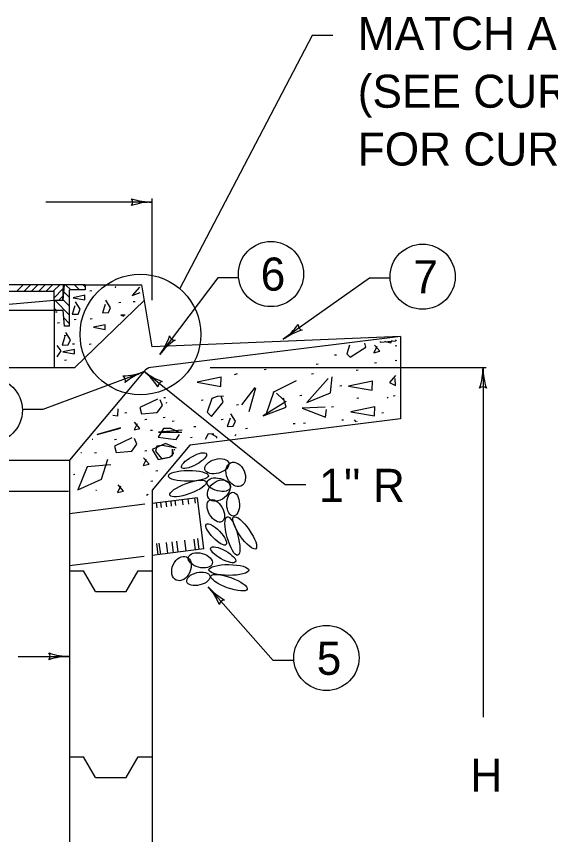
# Model space of a CAD drawing. Extents: x 997.6 to 1036.6, y 998.9 to 1022.5.
# Drawn here: x 1026.365 to 1029.596, y 1006.519 to 1011.471 of the extents above; entities that cross this region are included whole.
import ezdxf

# ---------------------------------------------------------------- set-up
doc = ezdxf.new("R2010")
doc.units = 0
doc.layers.add('Level 1', color=7, linetype='Continuous')

msp = doc.modelspace()

# ---------------------------------------------------------------- linework, layer by layer
at = {"layer": 'Level 1'}
for p, q in [((1028.1542, 1011.3545), (1027.353, 1009.8233)), ((1028.2792, 1011.3545), (1028.1542, 1011.3545)), ((1027.187, 1010.3468), (1026.5423, 1010.3468)), ((1027.187, 1009.7538), (1027.187, 1010.3688)), ((1026.7807, 1009.8468), (1024.937, 1009.8468)), ((1026.3675, 1009.8078), (1026.4067, 1009.8468)), ((1026.4117, 1009.8078), (1026.4508, 1009.8468)), ((1026.456, 1009.8078), (1026.495, 1009.8468)), ((1026.5002, 1009.8078), (1026.5392, 1009.8468)), ((1026.5443, 1009.8078), (1026.5833, 1009.8468)), ((1026.5884, 1009.8078), (1026.6277, 1009.8468)), ((1026.6478, 1009.8468), (1026.6432, 1009.7531)), ((1026.6478, 1009.7531), (1026.6557, 1009.8468)), ((1026.6937, 1009.8156), (1026.6625, 1009.8468)), ((1026.7467, 1009.8156), (1026.7155, 1009.8468)), ((1026.7807, 1009.8347), (1026.7685, 1009.8468)), ((1026.7807, 1009.8468), (1026.7807, 1009.8156)), ((1026.7807, 1009.8468), (1027.1245, 1009.8468)), ((1027.187, 1009.4718), (1027.1245, 1009.8468)), ((1027.5837, 1009.8877), (1027.2325, 1009.425)), ((1027.7087, 1009.8877), (1027.5837, 1009.8877)), ((1028.4997, 1009.8857), (1027.9792, 1009.5166)), ((1028.6247, 1009.8857), (1028.4997, 1009.8857)), ((1025.8783, 1009.8078), (1026.5932, 1009.8078)), ((1026.5932, 1009.7683), (1026.6465, 1009.8217)), ((1026.5932, 1009.7531), (1026.5932, 1009.8078)), ((1026.687, 1009.7693), (1026.6522, 1009.8041)), ((1026.687, 1009.5968), (1026.687, 1009.8156)), ((1026.7807, 1009.8156), (1026.687, 1009.8156)), ((1025.8705, 1009.6906), (1026.5932, 1009.7531)), ((1026.5932, 1009.7531), (1026.5932, 1009.6906)), ((1026.5932, 1009.7531), (1026.6478, 1009.7531)), ((1026.687, 1009.6633), (1026.5972, 1009.7531)), ((1026.6222, 1009.7531), (1026.6442, 1009.7751)), ((1026.687, 1009.7163), (1026.648, 1009.7551)), ((1027.14, 1009.7531), (1026.7182, 1009.3468)), ((1026.6067, 1009.6906), (1026.5932, 1009.704)), ((1026.6478, 1009.6906), (1025.0697, 1009.6906)), ((1026.5932, 1009.6906), (1026.5932, 1009.3468)), ((1026.6557, 1009.5968), (1026.6478, 1009.6906)), ((1026.687, 1009.6103), (1026.6517, 1009.6455)), ((1026.687, 1009.5968), (1026.6557, 1009.5968)), ((1028.687, 1009.5343), (1027.1775, 1009.3458)), ((1028.687, 1009.5343), (1027.187, 1009.4718)), ((1028.687, 1009.5343), (1028.687, 1009.0343)), ((1025.187, 1009.3468), (1026.7182, 1009.3468)), ((1026.5263, 1009.0939), (1027.1332, 1009.3188)), ((1027.1373, 1009.3238), (1026.687, 1008.7843)), ((1027.9903, 1008.6359), (1027.1365, 1009.3228)), ((1027.5375, 1009.3458), (1029.205, 1009.3458)), ((1029.187, 1009.3458), (1029.187, 1007.2303)), ((1026.4013, 1009.0939), (1026.5263, 1009.0939)), ((1028.687, 1009.0343), (1027.4142, 1008.8753)), ((1027.4142, 1008.8753), (1027.187, 1008.603)), ((1025.437, 1008.7843), (1026.687, 1008.7843)), ((1026.687, 1008.7843), (1026.687, 1002.5627)), ((1028.1153, 1008.6359), (1027.9903, 1008.6359)), ((1025.437, 1008.5968), (1026.6798, 1008.5968)), ((1027.187, 1008.603), (1027.187, 1005.3127)), ((1027.4607, 1008.5576), (1027.187, 1008.5234)), ((1027.4995, 1008.2475), (1027.4607, 1008.5576)), ((1027.1423, 1008.5178), (1026.687, 1008.4609)), ((1027.2103, 1008.5263), (1027.2142, 1008.4956)), ((1027.2365, 1008.5296), (1027.2403, 1008.4988)), ((1027.2685, 1008.5336), (1027.2723, 1008.5028)), ((1027.2982, 1008.5373), (1027.302, 1008.5066)), ((1027.3238, 1008.5405), (1027.3277, 1008.5098)), ((1027.3682, 1008.546), (1027.372, 1008.5153)), ((1027.402, 1008.5503), (1027.4058, 1008.5195)), ((1027.4422, 1008.5553), (1027.446, 1008.5245)), ((1027.4478, 1008.241), (1027.4395, 1008.3079)), ((1027.4698, 1008.2438), (1027.4615, 1008.3107)), ((1027.2222, 1008.2129), (1027.2138, 1008.2798)), ((1027.2377, 1008.2148), (1027.2293, 1008.2818)), ((1027.2803, 1008.2202), (1027.272, 1008.2871)), ((1027.315, 1008.2245), (1027.3067, 1008.2914)), ((1027.3432, 1008.228), (1027.3348, 1008.2949)), ((1027.3927, 1008.2342), (1027.3843, 1008.3011)), ((1027.4995, 1008.2475), (1027.187, 1008.2085)), ((1027.1387, 1008.2024), (1026.687, 1008.146)), ((1026.687, 1008.1148), (1026.688, 1008.1148)), ((1026.688, 1008.1148), (1026.7703, 1008.1148)), ((1026.8425, 1007.9898), (1026.7703, 1008.1148)), ((1027.0287, 1007.9898), (1027.101, 1008.1148)), ((1027.101, 1008.1148), (1027.187, 1008.1148)), ((1027.9182, 1007.5734), (1027.5255, 1008.0189)), ((1026.8425, 1007.9898), (1027.0287, 1007.9898)), ((1026.3755, 1007.5975), (1026.687, 1007.5975)), ((1028.0432, 1007.5734), (1027.9182, 1007.5734)), ((1026.687, 1006.9898), (1026.688, 1006.9898)), ((1026.688, 1006.9898), (1026.7703, 1006.9898)), ((1026.8425, 1006.8648), (1026.7703, 1006.9898)), ((1027.0287, 1006.8648), (1027.101, 1006.9898)), ((1027.101, 1006.9898), (1027.187, 1006.9898)), ((1026.8425, 1006.8648), (1027.0287, 1006.8648))]:
    msp.add_line(p, q, dxfattribs=at)
for points in [[(1026.8205, 1009.8098), (1026.8085, 1009.8083)], [(1026.9643, 1009.8289), (1026.967, 1009.8368)], [(1027.11, 1009.832), (1027.0643, 1009.7811)], [(1027.0643, 1009.7811), (1027.1128, 1009.8004)], [(1026.7185, 1009.7188), (1026.702, 1009.6679), (1026.738, 1009.6694), (1026.7513, 1009.6993), (1026.723, 1009.7442)], [(1026.7798, 1009.7828), (1026.7087, 1009.7682), (1026.779, 1009.7557), (1026.7798, 1009.7835)], [(1026.9022, 1009.7271), (1026.8857, 1009.6763), (1026.9215, 1009.6778), (1026.935, 1009.7077), (1026.9065, 1009.7525)], [(1027.0828, 1009.7443), (1027.0708, 1009.7428)], [(1026.9958, 1009.7383), (1026.9838, 1009.7368)], [(1026.612, 1009.6818), (1026.6022, 1009.6806)], [(1027.022, 1009.6632), (1026.9972, 1009.6622)], [(1026.9972, 1009.6622), (1027.0142, 1009.6557)], [(1026.625, 1009.6155), (1026.613, 1009.614)], [(1026.7263, 1009.6358), (1026.7143, 1009.6343)], [(1026.8242, 1009.6406), (1026.8122, 1009.6391)], [(1026.9027, 1009.6039), (1026.8315, 1009.5893), (1026.9018, 1009.5768), (1026.9027, 1009.6047)], [(1026.659, 1009.5328), (1026.6425, 1009.4819), (1026.6783, 1009.4834), (1026.6918, 1009.5133), (1026.6633, 1009.5582)], [(1026.667, 1009.5389), (1026.655, 1009.5374)], [(1028.5645, 1009.5026), (1028.5652, 1009.4999)], [(1028.5652, 1009.4999), (1028.6593, 1009.5074)], [(1028.5928, 1009.5058), (1028.5945, 1009.5038)], [(1028.5945, 1009.5038), (1028.6303, 1009.4948)], [(1028.6303, 1009.4948), (1028.637, 1009.5108)], [(1028.6593, 1009.5074), (1028.6638, 1009.5138)], [(1026.6362, 1009.4471), (1026.6118, 1009.4794)], [(1026.6123, 1009.4113), (1026.6362, 1009.4471)], [(1026.7167, 1009.4549), (1026.6455, 1009.4403), (1026.7158, 1009.4278), (1026.7167, 1009.4557)], [(1026.7157, 1009.4879), (1026.7037, 1009.4864)], [(1026.817, 1009.4868), (1026.805, 1009.4853)], [(1028.3797, 1009.4818), (1028.363, 1009.4292)], [(1028.384, 1009.4083), (1028.478, 1009.468)], [(1028.478, 1009.468), (1028.4728, 1009.4923)], [(1028.5448, 1009.4726), (1028.527, 1009.4353), (1028.5628, 1009.4442), (1028.5298, 1009.4815)], [(1028.6667, 1009.4763), (1028.6548, 1009.4748)], [(1028.3002, 1009.4213), (1028.2882, 1009.4198)], [(1028.363, 1009.4292), (1028.384, 1009.4083)], [(1026.668, 1009.3902), (1026.656, 1009.3887)], [(1028.1902, 1009.3663), (1028.1783, 1009.3648)], [(1028.5422, 1009.3737), (1028.5302, 1009.3722)], [(1028.6667, 1009.3883), (1028.6548, 1009.3868)], [(1027.7003, 1009.3082), (1027.6823, 1009.3007)], [(1027.875, 1009.3333), (1027.8632, 1009.3319)], [(1028.161, 1009.3078), (1028.149, 1009.3063)], [(1028.4322, 1009.3298), (1028.4202, 1009.3283)], [(1027.6038, 1009.2872), (1027.4588, 1009.2573), (1027.6023, 1009.2319), (1027.6038, 1009.2887)], [(1027.918, 1009.1976), (1028.0598, 1009.2663)], [(1028.2502, 1009.2784), (1028.1217, 1009.135), (1028.2637, 1009.1918), (1028.274, 1009.2888)], [(1028.5183, 1009.2633), (1028.3735, 1009.2335), (1028.5168, 1009.2081), (1028.5183, 1009.2648)], [(1028.6573, 1009.2977), (1028.6215, 1009.2558), (1028.6573, 1009.2379), (1028.6558, 1009.2798)], [(1027.8072, 1009.2242), (1027.7262, 1009.1201)], [(1027.8118, 1009.2203), (1027.7702, 1009.0783)], [(1027.8762, 1009.0613), (1027.924, 1009.2032)], [(1028.3332, 1009.2344), (1028.3212, 1009.2329)], [(1027.0558, 1009.1599), (1027.055, 1009.1593)], [(1027.2178, 1009.154), (1027.1118, 1009.1048), (1027.1223, 1009.0658), (1027.2163, 1009.0733), (1027.2477, 1009.1167), (1027.2343, 1009.151)], [(1027.2677, 1009.1633), (1027.2558, 1009.1618)], [(1027.6185, 1009.1715), (1027.5798, 1009.1704), (1027.5475, 1009.1579), (1027.5182, 1009.0763), (1027.5443, 1009.0492), (1027.6153, 1009.1369), (1027.6028, 1009.1725)], [(1027.9975, 1009.1403), (1027.8572, 1009.0537), (1027.9975, 1009.1059), (1027.9812, 1009.1612)], [(1027.9788, 1009.1532), (1027.9385, 1009.1905)], [(1028.0913, 1009.1758), (1028.0793, 1009.1743)], [(1028.4358, 1009.1596), (1028.4238, 1009.1581)], [(1028.614, 1009.1638), (1028.608, 1009.1593)], [(1028.6557, 1009.1743), (1028.6438, 1009.1728)], [(1027.2762, 1009.1294), (1027.2702, 1009.1324)], [(1027.495, 1009.1486), (1027.483, 1009.1471)], [(1027.7075, 1009.1193), (1027.6955, 1009.1178)], [(1028.2332, 1009.1055), (1028.0927, 1009.0996), (1028.2345, 1009.0458), (1028.2405, 1009.0921)], [(1028.2818, 1009.1083), (1028.27, 1009.1068)], [(1028.533, 1009.1078), (1028.3882, 1009.078), (1028.5315, 1009.0526), (1028.533, 1009.1093)], [(1026.9475, 1009.0581), (1026.9787, 1009.0526)], [(1026.9787, 1009.0526), (1026.9798, 1009.0965)], [(1027.0332, 1009.0716), (1027.0212, 1009.0701)], [(1027.657, 1009.0398), (1027.6405, 1008.989), (1027.6765, 1008.9905), (1027.6898, 1009.0204), (1027.6615, 1009.0653)], [(1028.586, 1009.0716), (1028.5742, 1009.0701)], [(1027.0945, 1009.0055), (1027.0767, 1008.9682), (1027.1125, 1008.9772), (1027.0797, 1009.0145)], [(1027.1542, 1009.0313), (1027.1422, 1009.0298)], [(1027.264, 1009.0423), (1027.2522, 1009.0408)], [(1027.319, 1009.0203), (1027.307, 1009.0188)], [(1027.616, 1009.0313), (1027.604, 1009.0298)], [(1028.051, 1009.0057), (1028.039, 1009.0042)], [(1028.1133, 1009.0093), (1028.1013, 1009.0078)], [(1028.3442, 1009.0276), (1028.3322, 1009.0262)], [(1028.4195, 1009.0172), (1028.409, 1009.0292)], [(1028.4238, 1009.0202), (1028.4225, 1009.0176)], [(1026.9938, 1008.9816), (1026.8535, 1008.9398)], [(1026.8535, 1008.9398), (1026.9938, 1008.9786)], [(1027.1872, 1008.9653), (1027.1752, 1008.9638)], [(1027.3508, 1008.9532), (1027.2985, 1008.9771), (1027.2537, 1008.9771), (1027.2223, 1008.9233), (1027.2822, 1008.9158), (1027.3313, 1008.9098), (1027.3523, 1008.9398)], [(1027.3672, 1008.9667), (1027.2253, 1008.9547), (1027.3658, 1008.9547)], [(1027.451, 1008.9873), (1027.439, 1008.9858)], [(1027.7625, 1008.9763), (1027.7505, 1008.9748)], [(1026.828, 1008.9103), (1026.823, 1008.9098)], [(1027.064, 1008.9194), (1026.9578, 1008.8702)], [(1026.9708, 1008.9103), (1026.9588, 1008.9088)], [(1027.0938, 1008.8821), (1027.0803, 1008.9164)], [(1027.429, 1008.9213), (1027.417, 1008.9198)], [(1027.5255, 1008.9443), (1027.5073, 1008.9105)], [(1027.5585, 1008.9428), (1027.5255, 1008.9443)], [(1027.5793, 1008.9233), (1027.5495, 1008.9413)], [(1027.575, 1008.9184), (1027.5793, 1008.9233)], [(1027.6943, 1008.9413), (1027.686, 1008.9314)], [(1026.9578, 1008.8702), (1026.9683, 1008.8313)], [(1027.0625, 1008.8388), (1027.0938, 1008.8821)], [(1027.2672, 1008.886), (1027.1865, 1008.8501)], [(1027.2148, 1008.8696), (1027.206, 1008.8397)], [(1027.2463, 1008.874), (1027.2148, 1008.8696)], [(1027.3255, 1008.8591), (1027.2463, 1008.874)], [(1027.3343, 1008.8576), (1027.2672, 1008.886)], [(1026.7583, 1008.8297), (1026.7555, 1008.8294)], [(1026.8498, 1008.8297), (1026.838, 1008.8283)], [(1026.9683, 1008.8313), (1027.0625, 1008.8388)], [(1027.1542, 1008.8407), (1027.1422, 1008.8392)], [(1027.1865, 1008.8501), (1027.2223, 1008.7889)], [(1027.206, 1008.8397), (1027.2418, 1008.7948)], [(1027.2223, 1008.7889), (1027.294, 1008.8038)], [(1027.2418, 1008.7948), (1027.291, 1008.8038)], [(1027.291, 1008.8038), (1027.309, 1008.8143)], [(1027.294, 1008.8038), (1027.315, 1008.8248)], [(1027.315, 1008.8248), (1027.309, 1008.8516)], [(1027.309, 1008.8143), (1027.309, 1008.8516)], [(1027.3165, 1008.8516), (1027.3225, 1008.8472)], [(1026.9355, 1008.7575), (1026.7937, 1008.7456)], [(1026.8788, 1008.6709), (1026.9177, 1008.7904)], [(1027.1495, 1008.7893), (1027.1317, 1008.7519), (1027.1675, 1008.7609), (1027.1347, 1008.7983)], [(1026.7937, 1008.7456), (1026.737, 1008.6052)], [(1027.22, 1008.7198), (1027.2082, 1008.7183)], [(1026.718, 1008.6978), (1026.7112, 1008.6969)], [(1026.737, 1008.6052), (1026.8788, 1008.6709)], [(1027.1248, 1008.7014), (1027.1248, 1008.7014)], [(1027.1908, 1008.6574), (1027.1788, 1008.6559)], [(1026.9947, 1008.6268), (1026.9767, 1008.5894), (1027.0127, 1008.5984), (1026.9797, 1008.6358)], [(1026.8488, 1008.6015), (1026.8453, 1008.601)], [(1027.1627, 1008.5764), (1027.1528, 1008.5722)]]:
    msp.add_lwpolyline(points, dxfattribs=at)
for centre, radius in [((1027.9045, 1009.9113), 0.1972), ((1028.8217, 1009.8955), 0.1972), ((1027.1155, 1009.5458), 0.3653), ((1026.2042, 1009.0872), 0.1972), ((1028.2399, 1007.5881), 0.1972)]:
    msp.add_circle(centre, radius, dxfattribs=at)
for centre, radius, start, end in [((1027.0383, 1010.3469), 0.0313, 318.7746, 40.8913), ((1027.187, 1009.9559), 0.3909, 90, 108.6688), ((1027.187, 1010.7378), 0.3909, 251.3472, 269.9939), ((1027.187, 1009.9559), 0.3909, 89.9878, 90), ((1027.753, 1009.8355), 0.3909, 305.3402, 324.009), ((1028.1004, 1009.6025), 0.0313, 174.1148, 256.2315), ((1028.2053, 1009.1977), 0.3909, 106.6874, 125.3341), ((1026.9211, 1009.6614), 0.3909, 322.7947, 341.4635), ((1027.5438, 1009.1886), 0.3909, 124.1419, 142.7886), ((1027.3224, 1009.5434), 0.0313, 191.5693, 273.686), ((1027.753, 1009.8355), 0.3909, 305.328, 305.3402), ((1026.9211, 1009.6614), 0.3909, 322.7825, 322.7947), ((1026.9973, 1009.6853), 0.3909, 271.6795, 290.3263), ((1027.269, 1008.9522), 0.3909, 110.3324, 129.0011), ((1027.269, 1008.9522), 0.3909, 110.3201, 110.3324), ((1027.3816, 1009.6274), 0.3909, 231.1708, 231.183), ((1027.3816, 1009.6274), 0.3909, 231.183, 249.8518), ((1026.8915, 1009.0182), 0.3909, 32.5302, 51.1769), ((1027.1853, 1009.2837), 0.0625, 97.1236, 140.1383), ((1028.796, 1009.3458), 0.3909, 341.3472, 359.9939), ((1029.5779, 1009.3458), 0.3909, 180, 198.6688), ((1029.5779, 1009.3458), 0.3909, 179.9878, 180), ((1026.9937, 1009.2671), 0.0313, 339.107, 61.2237), ((1027.2523, 1009.2296), 0.0313, 99.9576, 182.0743), ((1029.1869, 1009.1971), 0.0313, 48.7746, 130.8913), ((1027.8187, 1008.2774), 0.3909, 221.3809, 221.3932), ((1027.8187, 1008.2774), 0.3909, 221.3932, 240.062), ((1027.2322, 1007.7604), 0.3909, 22.7403, 41.3871), ((1027.6237, 1007.9074), 0.0313, 90.1678, 172.2845), ((1026.5383, 1007.5975), 0.0313, 318.7746, 40.8913), ((1026.687, 1007.9884), 0.3909, 251.3472, 269.9939), ((1026.687, 1007.2066), 0.3909, 90, 108.6688), ((1026.687, 1007.2066), 0.3909, 89.9878, 90)]:
    msp.add_arc(centre, radius, start, end, dxfattribs=at)
for centre, major_axis, ratio in [((1027.4393, 1008.7821), (0.0752, 0.0417), 0.31839), ((1027.5776, 1008.7483), (-0.0723, -0.0197), 0.574562), ((1027.6916, 1008.6989), (-0.0313, 0.0703), 0.713842), ((1027.4051, 1008.6901), (0.1208, 0.0011), 0.27119), ((1027.4037, 1008.6134), (0.1099, 0.0399), 0.278006), ((1027.5889, 1008.6011), (-0.0597, -0.0485), 0.713843), ((1027.5895, 1008.6367), (-0.0702, 0.0171), 0.531662), ((1027.6755, 1008.5186), (0.0016, -0.0722), 0.531662), ((1027.5708, 1008.4782), (0.0378, -0.0647), 0.574562), ((1027.5739, 1008.3359), (-0.0598, 0.0618), 0.31839), ((1027.6716, 1008.3266), (-0.0323, 0.1164), 0.27119), ((1027.746, 1008.3451), (-0.067, 0.0959), 0.278006), ((1027.6158, 1008.2124), (0.0752, -0.0417), 0.31839), ((1027.3635, 1008.1292), (-0.0313, -0.0703), 0.713842), ((1027.4776, 1008.1786), (-0.0723, 0.0197), 0.574562), ((1027.4656, 1008.067), (0.0702, 0.0171), 0.531662), ((1027.65, 1008.1204), (0.1208, -0.0011), 0.27119), ((1027.6515, 1008.0438), (0.1099, -0.0399), 0.278006)]:
    msp.add_ellipse(centre, major_axis=major_axis, ratio=ratio, dxfattribs=at)

# ---------------------------------------------------------------- texts
for s, p in [('MATCH ADJACENT CURB', (1028.4293, 1011.2681)), ('(SEE CUR. STD. DWG.', (1028.4293, 1010.9181)), ('FOR CURB DETAILS)', (1028.4293, 1010.5681)), ('6', (1027.8423, 1009.8113)), ('7', (1028.765, 1009.7955)), ("1'' R", (1028.1958, 1008.5327)), ('5', (1028.1812, 1007.4858)), ('H', (1029.1105, 1006.7789))]:
    msp.add_text(s, height=0.2, dxfattribs=at).set_placement(p)

doc.saveas('drawing.dxf')
